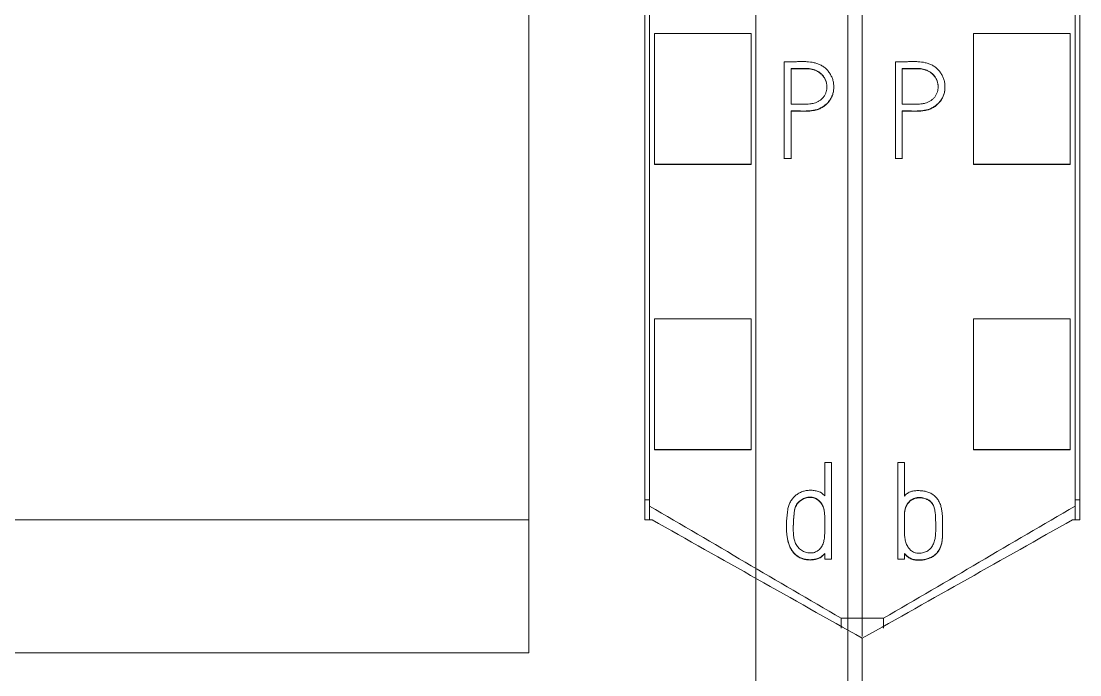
# Model space of a CAD drawing. Header units: millimetres. Extents: x 4137 to 6698, y 1400 to 3585.
# Drawn here: x 5407.25 to 5429.15, y 3245.87 to 3259.39 of the extents above; entities that cross this region are included whole.
import ezdxf

# ---------------------------------------------------------------- set-up
doc = ezdxf.new("R2010")
doc.units = ezdxf.units.MM
doc.layers.add('000-PI-Oprema', color=30, linetype='Continuous', lineweight=5)

msp = doc.modelspace()

# ---------------------------------------------------------------- linework, layer by layer
at = {"layer": '000-PI-Oprema', "color": 0, "linetype": 'ByBlock', "lineweight": 0}
for p, q in [((5424.648, 3360.459), (5424.648, 3247.041)), ((5424.648, 3360.459), (5424.648, 3247.041)), ((5420.248, 3249.363), (5420.248, 3358.178)), ((5429.048, 3358.178), (5429.048, 3249.363)), ((5422.448, 3293.528), (5422.448, 3229.573)), ((5424.348, 3293.528), (5424.348, 3229.573)), ((5420.348, 3256.433), (5420.348, 3259.134)), ((5420.348, 3259.134), (5422.348, 3259.134)), ((5422.348, 3256.433), (5422.348, 3259.134)), ((5426.948, 3256.433), (5426.948, 3259.134)), ((5428.948, 3259.134), (5426.948, 3259.134)), ((5428.948, 3256.433), (5428.948, 3259.134)), ((5423.032, 3258.551), (5423.032, 3256.549)), ((5425.332, 3258.551), (5425.332, 3256.549)), ((5423.173, 3257.673), (5423.173, 3258.409)), ((5425.473, 3257.673), (5425.473, 3258.409)), ((5424.058, 3258.022), (5424.058, 3258.028)), ((5426.358, 3258.022), (5426.358, 3258.028)), ((5423.173, 3256.549), (5423.173, 3257.532)), ((5425.473, 3256.549), (5425.473, 3257.532)), ((5423.032, 3256.549), (5423.173, 3256.549)), ((5423.032, 3256.549), (5423.032, 3256.543)), ((5423.173, 3256.549), (5423.173, 3256.543)), ((5425.332, 3256.549), (5425.473, 3256.549)), ((5425.332, 3256.549), (5425.332, 3256.543)), ((5425.473, 3256.549), (5425.473, 3256.543)), ((5420.348, 3256.428), (5420.348, 3256.433)), ((5420.348, 3256.433), (5422.348, 3256.433)), ((5420.348, 3256.428), (5422.348, 3256.428)), ((5422.348, 3256.428), (5422.348, 3256.433)), ((5426.948, 3256.428), (5426.948, 3256.433)), ((5428.948, 3256.433), (5426.948, 3256.433)), ((5428.948, 3256.428), (5426.948, 3256.428)), ((5428.948, 3256.428), (5428.948, 3256.433)), ((5420.348, 3250.531), (5420.348, 3253.232)), ((5420.348, 3253.232), (5422.348, 3253.232)), ((5422.348, 3250.531), (5422.348, 3253.232)), ((5426.948, 3250.531), (5426.948, 3253.232)), ((5428.948, 3253.232), (5426.948, 3253.232)), ((5428.948, 3250.531), (5428.948, 3253.232)), ((5420.348, 3250.528), (5420.348, 3250.531)), ((5420.348, 3250.531), (5422.348, 3250.531)), ((5420.348, 3250.528), (5422.348, 3250.528)), ((5422.348, 3250.528), (5422.348, 3250.531)), ((5426.948, 3250.528), (5426.948, 3250.531)), ((5428.948, 3250.531), (5426.948, 3250.531)), ((5428.948, 3250.528), (5426.948, 3250.528)), ((5428.948, 3250.528), (5428.948, 3250.531)), ((5423.87, 3250.264), (5423.87, 3249.572)), ((5424.011, 3250.264), (5423.87, 3250.264)), ((5424.011, 3248.264), (5424.011, 3250.264)), ((5425.381, 3248.264), (5425.381, 3250.264)), ((5425.381, 3250.264), (5425.519, 3250.264)), ((5425.519, 3250.264), (5425.519, 3249.569)), ((5420.148, 3249.492), (5420.248, 3249.492)), ((5420.248, 3249.078), (5420.248, 3249.363)), ((5429.148, 3249.492), (5429.048, 3249.492)), ((5429.048, 3249.363), (5429.048, 3249.078)), ((5417.748, 3249.074), (5396.748, 3249.074)), ((5420.148, 3249.078), (5420.298, 3249.078)), ((5423.079, 3248.941), (5423.079, 3248.931)), ((5426.309, 3248.889), (5426.309, 3248.895)), ((5428.998, 3249.078), (5429.148, 3249.078)), ((5423.87, 3248.383), (5423.87, 3248.264)), ((5423.87, 3248.264), (5424.011, 3248.264)), ((5425.519, 3248.264), (5425.381, 3248.264)), ((5425.519, 3248.383), (5425.519, 3248.264)), ((5424.208, 3247.041), (5424.208, 3246.837)), ((5424.648, 3247.041), (5424.208, 3247.041)), ((5424.648, 3247.041), (5424.648, 3246.664)), ((5424.648, 3247.041), (5424.648, 3246.671)), ((5425.088, 3247.041), (5424.648, 3247.041)), ((5425.088, 3246.837), (5425.088, 3247.041)), ((5417.748, 3246.328), (5396.748, 3246.328))]:
    msp.add_line(p, q, dxfattribs=at)
for points, knots in [([(5420.148, 3249.078), (5420.148, 3252.418), (5420.148, 3260.383), (5420.148, 3273.023), (5420.148, 3288.509), (5420.148, 3302.803), (5420.148, 3317.013), (5420.148, 3331.58), (5420.148, 3345.75), (5420.148, 3355.32), (5420.148, 3358.364)], [0, 0, 0, 0, 0.091483, 0.21812, 0.346206, 0.515858, 0.610111, 0.736264, 0.916066, 1, 1, 1, 1]), ([(5429.148, 3358.364), (5429.148, 3355.32), (5429.148, 3345.75), (5429.148, 3331.58), (5429.148, 3317.013), (5429.148, 3302.803), (5429.148, 3288.509), (5429.148, 3273.023), (5429.148, 3260.383), (5429.148, 3252.418), (5429.148, 3249.078)], [0, 0, 0, 0, 0.083934, 0.263736, 0.389889, 0.484142, 0.653794, 0.78188, 0.908517, 1, 1, 1, 1]), ([(5417.748, 3355.298), (5417.748, 3353.275), (5417.748, 3344.726), (5417.748, 3331.58), (5417.748, 3317.013), (5417.748, 3302.803), (5417.748, 3288.509), (5417.748, 3273.023), (5417.748, 3260.265), (5417.748, 3251.383), (5417.748, 3247.126), (5417.748, 3246.328)], [0, 0, 0, 0, 0.055935, 0.236292, 0.362833, 0.457376, 0.627551, 0.756032, 0.883059, 0.978086, 1, 1, 1, 1]), ([(5423.173, 3257.532), (5423.225, 3257.532), (5423.277, 3257.532), (5423.38, 3257.531), (5423.432, 3257.53), (5423.509, 3257.532), (5423.535, 3257.533), (5423.574, 3257.536), (5423.587, 3257.538), (5423.612, 3257.541), (5423.625, 3257.543), (5423.663, 3257.55), (5423.689, 3257.556), (5423.738, 3257.572), (5423.762, 3257.582), (5423.797, 3257.599), (5423.808, 3257.605), (5423.83, 3257.619), (5423.841, 3257.626), (5423.873, 3257.648), (5423.893, 3257.664), (5423.921, 3257.691), (5423.93, 3257.7), (5423.948, 3257.719), (5423.956, 3257.729), (5423.979, 3257.76), (5423.993, 3257.782), (5424.011, 3257.816), (5424.016, 3257.828), (5424.026, 3257.852), (5424.031, 3257.864), (5424.043, 3257.901), (5424.049, 3257.926), (5424.054, 3257.965), (5424.056, 3257.978), (5424.058, 3258.004), (5424.058, 3258.017), (5424.058, 3258.056), (5424.056, 3258.081), (5424.05, 3258.12), (5424.048, 3258.132), (5424.042, 3258.158), (5424.039, 3258.17), (5424.027, 3258.207), (5424.018, 3258.231), (5424.001, 3258.266), (5423.995, 3258.278), (5423.982, 3258.3), (5423.975, 3258.311), (5423.953, 3258.343), (5423.936, 3258.363), (5423.901, 3258.4), (5423.882, 3258.418), (5423.851, 3258.442), (5423.84, 3258.449), (5423.819, 3258.464), (5423.808, 3258.47), (5423.774, 3258.489), (5423.75, 3258.5), (5423.714, 3258.513), (5423.701, 3258.517), (5423.676, 3258.524), (5423.664, 3258.527), (5423.601, 3258.542), (5423.55, 3258.547), (5423.472, 3258.552), (5423.446, 3258.552), (5423.395, 3258.553), (5423.343, 3258.552), (5423.291, 3258.551), (5423.239, 3258.55), (5423.162, 3258.55), (5423.084, 3258.551), (5423.032, 3258.551)], [0, 0, 0, 0, 0.0625, 0.0625, 0.125, 0.125, 0.15625, 0.15625, 0.171875, 0.171875, 0.1875, 0.1875, 0.21875, 0.21875, 0.25, 0.25, 0.265625, 0.265625, 0.28125, 0.28125, 0.3125, 0.3125, 0.328125, 0.328125, 0.34375, 0.34375, 0.375, 0.375, 0.390625, 0.390625, 0.40625, 0.40625, 0.4375, 0.4375, 0.453125, 0.453125, 0.46875, 0.46875, 0.5, 0.5, 0.515625, 0.515625, 0.53125, 0.53125, 0.5625, 0.5625, 0.578125, 0.578125, 0.59375, 0.59375, 0.625, 0.625, 0.65625, 0.65625, 0.671875, 0.671875, 0.6875, 0.6875, 0.71875, 0.71875, 0.734375, 0.734375, 0.75, 0.75, 0.8125, 0.8125, 0.84375, 0.84375, 0.875, 0.90625, 0.90625, 0.9375, 1, 1, 1, 1]), ([(5425.473, 3257.532), (5425.525, 3257.532), (5425.577, 3257.532), (5425.68, 3257.531), (5425.732, 3257.53), (5425.809, 3257.532), (5425.835, 3257.533), (5425.874, 3257.536), (5425.887, 3257.538), (5425.912, 3257.541), (5425.925, 3257.543), (5425.963, 3257.55), (5425.989, 3257.556), (5426.038, 3257.572), (5426.062, 3257.582), (5426.097, 3257.599), (5426.108, 3257.605), (5426.13, 3257.619), (5426.141, 3257.626), (5426.173, 3257.648), (5426.193, 3257.664), (5426.221, 3257.691), (5426.23, 3257.7), (5426.248, 3257.719), (5426.256, 3257.729), (5426.279, 3257.76), (5426.293, 3257.782), (5426.311, 3257.816), (5426.316, 3257.828), (5426.326, 3257.852), (5426.331, 3257.864), (5426.343, 3257.901), (5426.349, 3257.926), (5426.354, 3257.965), (5426.356, 3257.978), (5426.358, 3258.004), (5426.358, 3258.017), (5426.358, 3258.056), (5426.356, 3258.081), (5426.35, 3258.12), (5426.348, 3258.132), (5426.342, 3258.158), (5426.339, 3258.17), (5426.327, 3258.207), (5426.318, 3258.231), (5426.301, 3258.266), (5426.295, 3258.278), (5426.282, 3258.3), (5426.275, 3258.311), (5426.253, 3258.343), (5426.236, 3258.363), (5426.201, 3258.4), (5426.182, 3258.418), (5426.151, 3258.442), (5426.14, 3258.449), (5426.119, 3258.464), (5426.108, 3258.47), (5426.074, 3258.489), (5426.05, 3258.5), (5426.014, 3258.513), (5426.001, 3258.517), (5425.976, 3258.524), (5425.964, 3258.527), (5425.901, 3258.542), (5425.85, 3258.547), (5425.772, 3258.552), (5425.746, 3258.552), (5425.695, 3258.553), (5425.643, 3258.552), (5425.591, 3258.551), (5425.539, 3258.55), (5425.462, 3258.55), (5425.384, 3258.551), (5425.332, 3258.551)], [0, 0, 0, 0, 0.0625, 0.0625, 0.125, 0.125, 0.15625, 0.15625, 0.171875, 0.171875, 0.1875, 0.1875, 0.21875, 0.21875, 0.25, 0.25, 0.265625, 0.265625, 0.28125, 0.28125, 0.3125, 0.3125, 0.328125, 0.328125, 0.34375, 0.34375, 0.375, 0.375, 0.390625, 0.390625, 0.40625, 0.40625, 0.4375, 0.4375, 0.453125, 0.453125, 0.46875, 0.46875, 0.5, 0.5, 0.515625, 0.515625, 0.53125, 0.53125, 0.5625, 0.5625, 0.578125, 0.578125, 0.59375, 0.59375, 0.625, 0.625, 0.65625, 0.65625, 0.671875, 0.671875, 0.6875, 0.6875, 0.71875, 0.71875, 0.734375, 0.734375, 0.75, 0.75, 0.8125, 0.8125, 0.84375, 0.84375, 0.875, 0.90625, 0.90625, 0.9375, 1, 1, 1, 1]), ([(5423.173, 3258.409), (5423.212, 3258.41), (5423.251, 3258.409), (5423.309, 3258.409), (5423.328, 3258.409), (5423.367, 3258.41), (5423.386, 3258.41), (5423.445, 3258.411), (5423.483, 3258.412), (5423.541, 3258.408), (5423.56, 3258.406), (5423.599, 3258.4), (5423.618, 3258.395), (5423.647, 3258.387), (5423.656, 3258.383), (5423.675, 3258.376), (5423.684, 3258.373), (5423.711, 3258.36), (5423.728, 3258.351), (5423.754, 3258.335), (5423.762, 3258.329), (5423.778, 3258.317), (5423.785, 3258.311), (5423.808, 3258.291), (5423.822, 3258.277), (5423.841, 3258.254), (5423.846, 3258.246), (5423.858, 3258.23), (5423.863, 3258.221), (5423.878, 3258.195), (5423.886, 3258.177), (5423.897, 3258.149), (5423.9, 3258.14), (5423.905, 3258.121), (5423.908, 3258.111), (5423.914, 3258.082), (5423.916, 3258.062), (5423.917, 3258.032), (5423.917, 3258.022), (5423.916, 3258.002), (5423.915, 3257.992), (5423.911, 3257.963), (5423.907, 3257.943), (5423.898, 3257.915), (5423.895, 3257.906), (5423.887, 3257.888), (5423.883, 3257.878), (5423.869, 3257.852), (5423.858, 3257.835), (5423.84, 3257.812), (5423.833, 3257.804), (5423.82, 3257.79), (5423.813, 3257.782), (5423.79, 3257.762), (5423.774, 3257.751), (5423.749, 3257.735), (5423.741, 3257.73), (5423.723, 3257.72), (5423.714, 3257.716), (5423.686, 3257.704), (5423.668, 3257.698), (5423.639, 3257.69), (5423.629, 3257.688), (5423.61, 3257.684), (5423.6, 3257.682), (5423.57, 3257.678), (5423.55, 3257.676), (5423.511, 3257.674), (5423.491, 3257.673), (5423.451, 3257.672), (5423.411, 3257.672), (5423.372, 3257.673), (5423.332, 3257.673), (5423.312, 3257.673), (5423.253, 3257.673), (5423.213, 3257.673), (5423.173, 3257.673)], [0, 0, 0, 0, 0.0625, 0.0625, 0.09375, 0.09375, 0.125, 0.125, 0.1875, 0.1875, 0.21875, 0.21875, 0.25, 0.25, 0.265625, 0.265625, 0.28125, 0.28125, 0.3125, 0.3125, 0.328125, 0.328125, 0.34375, 0.34375, 0.375, 0.375, 0.390625, 0.390625, 0.40625, 0.40625, 0.4375, 0.4375, 0.453125, 0.453125, 0.46875, 0.46875, 0.5, 0.5, 0.515625, 0.515625, 0.53125, 0.53125, 0.5625, 0.5625, 0.578125, 0.578125, 0.59375, 0.59375, 0.625, 0.625, 0.640625, 0.640625, 0.65625, 0.65625, 0.6875, 0.6875, 0.703125, 0.703125, 0.71875, 0.71875, 0.75, 0.75, 0.765625, 0.765625, 0.78125, 0.78125, 0.8125, 0.8125, 0.84375, 0.84375, 0.875, 0.90625, 0.90625, 0.9375, 0.9375, 1, 1, 1, 1]), ([(5423.917, 3258.022), (5423.917, 3258.026), (5423.917, 3258.029), (5423.917, 3258.042), (5423.916, 3258.052), (5423.914, 3258.071), (5423.912, 3258.081), (5423.907, 3258.11), (5423.902, 3258.129), (5423.892, 3258.157), (5423.888, 3258.167), (5423.88, 3258.185), (5423.866, 3258.211), (5423.85, 3258.236), (5423.831, 3258.259), (5423.825, 3258.267), (5423.811, 3258.281), (5423.804, 3258.288), (5423.782, 3258.308), (5423.766, 3258.32), (5423.741, 3258.336), (5423.733, 3258.342), (5423.715, 3258.351), (5423.707, 3258.356), (5423.68, 3258.369), (5423.661, 3258.376), (5423.624, 3258.388), (5423.604, 3258.392), (5423.565, 3258.399), (5423.546, 3258.401), (5423.487, 3258.406), (5423.448, 3258.405), (5423.389, 3258.404), (5423.369, 3258.403), (5423.33, 3258.403), (5423.311, 3258.402), (5423.252, 3258.403), (5423.213, 3258.403), (5423.173, 3258.403)], [0, 0, 0, 0, 0.009533, 0.009533, 0.040485, 0.040485, 0.071437, 0.071437, 0.133342, 0.133342, 0.164294, 0.164294, 0.195246, 0.25715, 0.25715, 0.288102, 0.288102, 0.319054, 0.319054, 0.380958, 0.380958, 0.41191, 0.41191, 0.442862, 0.442862, 0.504767, 0.504767, 0.566671, 0.566671, 0.628575, 0.628575, 0.752383, 0.752383, 0.814287, 0.814287, 0.876192, 0.876192, 1, 1, 1, 1]), ([(5425.473, 3258.409), (5425.512, 3258.41), (5425.551, 3258.409), (5425.609, 3258.409), (5425.628, 3258.409), (5425.667, 3258.41), (5425.686, 3258.41), (5425.745, 3258.411), (5425.783, 3258.412), (5425.841, 3258.408), (5425.86, 3258.406), (5425.899, 3258.4), (5425.918, 3258.395), (5425.947, 3258.387), (5425.956, 3258.383), (5425.975, 3258.376), (5425.984, 3258.373), (5426.011, 3258.36), (5426.028, 3258.351), (5426.054, 3258.335), (5426.062, 3258.329), (5426.078, 3258.317), (5426.085, 3258.311), (5426.108, 3258.291), (5426.122, 3258.277), (5426.141, 3258.254), (5426.146, 3258.246), (5426.158, 3258.23), (5426.163, 3258.221), (5426.178, 3258.195), (5426.186, 3258.177), (5426.197, 3258.149), (5426.2, 3258.14), (5426.205, 3258.121), (5426.208, 3258.111), (5426.214, 3258.082), (5426.216, 3258.062), (5426.217, 3258.032), (5426.217, 3258.022), (5426.216, 3258.002), (5426.215, 3257.992), (5426.211, 3257.963), (5426.207, 3257.943), (5426.198, 3257.915), (5426.195, 3257.906), (5426.187, 3257.888), (5426.183, 3257.878), (5426.169, 3257.852), (5426.158, 3257.835), (5426.14, 3257.812), (5426.133, 3257.804), (5426.12, 3257.79), (5426.113, 3257.782), (5426.09, 3257.762), (5426.074, 3257.751), (5426.049, 3257.735), (5426.041, 3257.73), (5426.023, 3257.72), (5426.014, 3257.716), (5425.986, 3257.704), (5425.968, 3257.698), (5425.939, 3257.69), (5425.929, 3257.688), (5425.91, 3257.684), (5425.9, 3257.682), (5425.87, 3257.678), (5425.85, 3257.676), (5425.811, 3257.674), (5425.791, 3257.673), (5425.751, 3257.672), (5425.711, 3257.672), (5425.672, 3257.673), (5425.632, 3257.673), (5425.612, 3257.673), (5425.553, 3257.673), (5425.513, 3257.673), (5425.473, 3257.673)], [0, 0, 0, 0, 0.0625, 0.0625, 0.09375, 0.09375, 0.125, 0.125, 0.1875, 0.1875, 0.21875, 0.21875, 0.25, 0.25, 0.265625, 0.265625, 0.28125, 0.28125, 0.3125, 0.3125, 0.328125, 0.328125, 0.34375, 0.34375, 0.375, 0.375, 0.390625, 0.390625, 0.40625, 0.40625, 0.4375, 0.4375, 0.453125, 0.453125, 0.46875, 0.46875, 0.5, 0.5, 0.515625, 0.515625, 0.53125, 0.53125, 0.5625, 0.5625, 0.578125, 0.578125, 0.59375, 0.59375, 0.625, 0.625, 0.640625, 0.640625, 0.65625, 0.65625, 0.6875, 0.6875, 0.703125, 0.703125, 0.71875, 0.71875, 0.75, 0.75, 0.765625, 0.765625, 0.78125, 0.78125, 0.8125, 0.8125, 0.84375, 0.84375, 0.875, 0.90625, 0.90625, 0.9375, 0.9375, 1, 1, 1, 1]), ([(5426.217, 3258.022), (5426.217, 3258.026), (5426.217, 3258.029), (5426.217, 3258.042), (5426.216, 3258.052), (5426.214, 3258.071), (5426.212, 3258.081), (5426.207, 3258.11), (5426.202, 3258.129), (5426.192, 3258.157), (5426.188, 3258.167), (5426.18, 3258.185), (5426.166, 3258.211), (5426.15, 3258.236), (5426.131, 3258.259), (5426.125, 3258.267), (5426.111, 3258.281), (5426.104, 3258.288), (5426.082, 3258.308), (5426.066, 3258.32), (5426.041, 3258.336), (5426.033, 3258.342), (5426.015, 3258.351), (5426.007, 3258.356), (5425.98, 3258.369), (5425.961, 3258.376), (5425.924, 3258.388), (5425.904, 3258.392), (5425.865, 3258.399), (5425.846, 3258.401), (5425.787, 3258.406), (5425.748, 3258.405), (5425.689, 3258.404), (5425.669, 3258.403), (5425.63, 3258.403), (5425.611, 3258.402), (5425.552, 3258.403), (5425.513, 3258.403), (5425.473, 3258.403)], [0, 0, 0, 0, 0.009533, 0.009533, 0.040485, 0.040485, 0.071437, 0.071437, 0.133342, 0.133342, 0.164294, 0.164294, 0.195246, 0.25715, 0.25715, 0.288102, 0.288102, 0.319054, 0.319054, 0.380958, 0.380958, 0.41191, 0.41191, 0.442862, 0.442862, 0.504767, 0.504767, 0.566671, 0.566671, 0.628575, 0.628575, 0.752383, 0.752383, 0.814287, 0.814287, 0.876192, 0.876192, 1, 1, 1, 1]), ([(5424.058, 3258.023), (5424.058, 3257.997), (5424.057, 3257.972), (5424.051, 3257.935), (5424.048, 3257.922), (5424.043, 3257.897), (5424.039, 3257.884), (5424.027, 3257.847), (5424.017, 3257.823), (5423.994, 3257.777), (5423.98, 3257.755), (5423.957, 3257.724), (5423.948, 3257.714), (5423.931, 3257.695), (5423.922, 3257.685), (5423.894, 3257.659), (5423.874, 3257.642), (5423.842, 3257.62), (5423.831, 3257.613), (5423.809, 3257.6), (5423.797, 3257.593), (5423.763, 3257.576), (5423.739, 3257.566), (5423.702, 3257.554), (5423.689, 3257.551), (5423.664, 3257.544), (5423.651, 3257.542), (5423.588, 3257.53), (5423.536, 3257.526), (5423.433, 3257.524), (5423.381, 3257.525), (5423.277, 3257.526), (5423.225, 3257.525), (5423.173, 3257.525)], [0, 0, 0, 0, 0.065202, 0.065202, 0.098588, 0.098588, 0.131973, 0.131973, 0.198745, 0.198745, 0.265516, 0.265516, 0.298902, 0.298902, 0.332287, 0.332287, 0.399059, 0.399059, 0.432444, 0.432444, 0.46583, 0.46583, 0.532601, 0.532601, 0.565987, 0.565987, 0.599372, 0.599372, 0.732915, 0.732915, 0.866457, 0.866457, 1, 1, 1, 1]), ([(5426.358, 3258.023), (5426.358, 3257.997), (5426.357, 3257.972), (5426.351, 3257.935), (5426.348, 3257.922), (5426.343, 3257.897), (5426.339, 3257.884), (5426.327, 3257.847), (5426.317, 3257.823), (5426.294, 3257.777), (5426.28, 3257.755), (5426.257, 3257.724), (5426.248, 3257.714), (5426.231, 3257.695), (5426.222, 3257.685), (5426.194, 3257.659), (5426.174, 3257.642), (5426.142, 3257.62), (5426.131, 3257.613), (5426.109, 3257.6), (5426.097, 3257.593), (5426.063, 3257.576), (5426.039, 3257.566), (5426.002, 3257.554), (5425.989, 3257.551), (5425.964, 3257.544), (5425.951, 3257.542), (5425.888, 3257.53), (5425.836, 3257.526), (5425.733, 3257.524), (5425.681, 3257.525), (5425.577, 3257.526), (5425.525, 3257.525), (5425.473, 3257.525)], [0, 0, 0, 0, 0.065202, 0.065202, 0.098588, 0.098588, 0.131973, 0.131973, 0.198745, 0.198745, 0.265516, 0.265516, 0.298902, 0.298902, 0.332287, 0.332287, 0.399059, 0.399059, 0.432444, 0.432444, 0.46583, 0.46583, 0.532601, 0.532601, 0.565987, 0.565987, 0.599372, 0.599372, 0.732915, 0.732915, 0.866457, 0.866457, 1, 1, 1, 1]), ([(5423.87, 3249.572), (5423.851, 3249.593), (5423.832, 3249.613), (5423.804, 3249.633), (5423.798, 3249.637), (5423.786, 3249.644), (5423.78, 3249.648), (5423.761, 3249.657), (5423.748, 3249.662), (5423.722, 3249.67), (5423.709, 3249.674), (5423.682, 3249.679), (5423.668, 3249.681), (5423.64, 3249.685), (5423.627, 3249.687), (5423.599, 3249.689), (5423.586, 3249.689), (5423.544, 3249.689), (5423.517, 3249.686), (5423.476, 3249.679), (5423.462, 3249.676), (5423.435, 3249.669), (5423.422, 3249.665), (5423.396, 3249.656), (5423.383, 3249.651), (5423.358, 3249.64), (5423.346, 3249.633), (5423.321, 3249.619), (5423.31, 3249.612), (5423.287, 3249.596), (5423.265, 3249.579), (5423.245, 3249.56), (5423.226, 3249.54), (5423.216, 3249.53), (5423.199, 3249.508), (5423.19, 3249.497), (5423.175, 3249.474), (5423.167, 3249.462), (5423.154, 3249.438), (5423.147, 3249.426), (5423.136, 3249.4), (5423.131, 3249.387), (5423.118, 3249.348), (5423.111, 3249.321), (5423.105, 3249.28), (5423.103, 3249.267), (5423.1, 3249.239), (5423.099, 3249.226), (5423.096, 3249.198), (5423.095, 3249.185), (5423.091, 3249.157), (5423.09, 3249.144), (5423.087, 3249.116), (5423.086, 3249.103), (5423.083, 3249.075), (5423.082, 3249.062), (5423.081, 3249.034), (5423.08, 3249.02), (5423.08, 3248.993), (5423.079, 3248.979), (5423.079, 3248.938), (5423.079, 3248.911), (5423.081, 3248.856), (5423.082, 3248.829), (5423.088, 3248.774), (5423.091, 3248.747), (5423.1, 3248.693), (5423.105, 3248.666), (5423.125, 3248.585), (5423.144, 3248.533), (5423.183, 3248.46), (5423.198, 3248.437), (5423.231, 3248.394), (5423.25, 3248.374), (5423.282, 3248.347), (5423.293, 3248.338), (5423.316, 3248.322), (5423.327, 3248.315), (5423.351, 3248.302), (5423.363, 3248.295), (5423.389, 3248.285), (5423.402, 3248.28), (5423.441, 3248.267), (5423.468, 3248.262), (5423.523, 3248.254), (5423.55, 3248.252), (5423.592, 3248.253), (5423.606, 3248.254), (5423.633, 3248.256), (5423.647, 3248.258), (5423.674, 3248.264), (5423.687, 3248.267), (5423.714, 3248.274), (5423.727, 3248.278), (5423.753, 3248.288), (5423.765, 3248.294), (5423.789, 3248.308), (5423.8, 3248.316), (5423.822, 3248.333), (5423.832, 3248.343), (5423.852, 3248.362), (5423.861, 3248.373), (5423.87, 3248.383)], [0, 0, 0, 0, 0.03125, 0.03125, 0.039062, 0.039062, 0.046875, 0.046875, 0.0625, 0.0625, 0.078125, 0.078125, 0.09375, 0.09375, 0.109375, 0.109375, 0.125, 0.125, 0.15625, 0.15625, 0.171875, 0.171875, 0.1875, 0.1875, 0.203125, 0.203125, 0.21875, 0.21875, 0.234375, 0.234375, 0.25, 0.265625, 0.265625, 0.28125, 0.28125, 0.296875, 0.296875, 0.3125, 0.3125, 0.328125, 0.328125, 0.34375, 0.34375, 0.375, 0.375, 0.390625, 0.390625, 0.40625, 0.40625, 0.421875, 0.421875, 0.4375, 0.4375, 0.453125, 0.453125, 0.46875, 0.46875, 0.484375, 0.484375, 0.5, 0.5, 0.53125, 0.53125, 0.5625, 0.5625, 0.59375, 0.59375, 0.625, 0.625, 0.6875, 0.6875, 0.71875, 0.71875, 0.75, 0.75, 0.765625, 0.765625, 0.78125, 0.78125, 0.796875, 0.796875, 0.8125, 0.8125, 0.84375, 0.84375, 0.875, 0.875, 0.890625, 0.890625, 0.90625, 0.90625, 0.921875, 0.921875, 0.9375, 0.9375, 0.953125, 0.953125, 0.96875, 0.96875, 0.984375, 0.984375, 1, 1, 1, 1]), ([(5423.816, 3249.393), (5423.831, 3249.365), (5423.843, 3249.336), (5423.856, 3249.291), (5423.859, 3249.276), (5423.864, 3249.244), (5423.866, 3249.229), (5423.868, 3249.197), (5423.869, 3249.182), (5423.87, 3249.15), (5423.871, 3249.103), (5423.87, 3249.056), (5423.869, 3248.962), (5423.87, 3248.9), (5423.87, 3248.805), (5423.87, 3248.774), (5423.867, 3248.727), (5423.866, 3248.712), (5423.861, 3248.681), (5423.856, 3248.65), (5423.848, 3248.62), (5423.838, 3248.59), (5423.832, 3248.575), (5423.82, 3248.547), (5423.812, 3248.533), (5423.796, 3248.506), (5423.787, 3248.493), (5423.766, 3248.469), (5423.755, 3248.459), (5423.737, 3248.444), (5423.73, 3248.439), (5423.717, 3248.43), (5423.71, 3248.426), (5423.69, 3248.415), (5423.675, 3248.409), (5423.653, 3248.402), (5423.645, 3248.4), (5423.63, 3248.396), (5423.622, 3248.395), (5423.599, 3248.392), (5423.583, 3248.391), (5423.551, 3248.392), (5423.536, 3248.394), (5423.505, 3248.399), (5423.49, 3248.403), (5423.459, 3248.413), (5423.445, 3248.419), (5423.417, 3248.432), (5423.403, 3248.44), (5423.377, 3248.457), (5423.364, 3248.466), (5423.34, 3248.487), (5423.329, 3248.498), (5423.309, 3248.521), (5423.299, 3248.534), (5423.274, 3248.574), (5423.262, 3248.603), (5423.247, 3248.648), (5423.243, 3248.663), (5423.236, 3248.694), (5423.233, 3248.709), (5423.226, 3248.755), (5423.223, 3248.786), (5423.22, 3248.848), (5423.219, 3248.879), (5423.22, 3248.942), (5423.221, 3248.973), (5423.223, 3249.035), (5423.225, 3249.066), (5423.229, 3249.129), (5423.232, 3249.16), (5423.238, 3249.222), (5423.242, 3249.253), (5423.251, 3249.299), (5423.255, 3249.314), (5423.265, 3249.344), (5423.271, 3249.358), (5423.285, 3249.386), (5423.294, 3249.4), (5423.308, 3249.419), (5423.312, 3249.425), (5423.323, 3249.437), (5423.328, 3249.443), (5423.345, 3249.459), (5423.357, 3249.47), (5423.382, 3249.489), (5423.395, 3249.497), (5423.437, 3249.52), (5423.466, 3249.531), (5423.504, 3249.54), (5423.512, 3249.542), (5423.528, 3249.544), (5423.536, 3249.545), (5423.559, 3249.548), (5423.575, 3249.548), (5423.598, 3249.546), (5423.606, 3249.545), (5423.622, 3249.542), (5423.63, 3249.541), (5423.652, 3249.534), (5423.667, 3249.529), (5423.688, 3249.519), (5423.695, 3249.515), (5423.709, 3249.507), (5423.729, 3249.494), (5423.747, 3249.479), (5423.764, 3249.463), (5423.769, 3249.457), (5423.78, 3249.445), (5423.785, 3249.439), (5423.799, 3249.42), (5423.808, 3249.407), (5423.816, 3249.393)], [0, 0, 0, 0, 0.03125, 0.03125, 0.046875, 0.046875, 0.0625, 0.0625, 0.078125, 0.078125, 0.09375, 0.125, 0.125, 0.1875, 0.1875, 0.21875, 0.21875, 0.234375, 0.234375, 0.25, 0.265625, 0.265625, 0.28125, 0.28125, 0.296875, 0.296875, 0.3125, 0.3125, 0.328125, 0.328125, 0.335938, 0.335938, 0.34375, 0.34375, 0.359375, 0.359375, 0.367188, 0.367188, 0.375, 0.375, 0.390625, 0.390625, 0.40625, 0.40625, 0.421875, 0.421875, 0.4375, 0.4375, 0.453125, 0.453125, 0.46875, 0.46875, 0.484375, 0.484375, 0.5, 0.5, 0.53125, 0.53125, 0.546875, 0.546875, 0.5625, 0.5625, 0.59375, 0.59375, 0.625, 0.625, 0.65625, 0.65625, 0.6875, 0.6875, 0.71875, 0.71875, 0.75, 0.75, 0.765625, 0.765625, 0.78125, 0.78125, 0.796875, 0.796875, 0.804688, 0.804688, 0.8125, 0.8125, 0.828125, 0.828125, 0.84375, 0.84375, 0.875, 0.875, 0.882813, 0.882813, 0.890625, 0.890625, 0.90625, 0.90625, 0.914063, 0.914063, 0.921875, 0.921875, 0.9375, 0.9375, 0.945313, 0.945313, 0.953125, 0.96875, 0.96875, 0.976563, 0.976563, 0.984375, 0.984375, 1, 1, 1, 1]), ([(5423.816, 3249.387), (5423.8, 3249.414), (5423.781, 3249.44), (5423.753, 3249.467), (5423.747, 3249.473), (5423.735, 3249.483), (5423.729, 3249.488), (5423.709, 3249.501), (5423.696, 3249.509), (5423.674, 3249.519), (5423.667, 3249.522), (5423.652, 3249.528), (5423.645, 3249.53), (5423.622, 3249.536), (5423.606, 3249.539), (5423.583, 3249.541), (5423.575, 3249.541), (5423.559, 3249.541), (5423.551, 3249.541), (5423.528, 3249.538), (5423.512, 3249.536), (5423.481, 3249.528), (5423.466, 3249.524), (5423.437, 3249.512), (5423.422, 3249.506), (5423.402, 3249.495), (5423.395, 3249.491), (5423.382, 3249.482), (5423.375, 3249.478), (5423.356, 3249.463), (5423.333, 3249.443), (5423.312, 3249.419), (5423.298, 3249.4), (5423.294, 3249.393), (5423.285, 3249.379), (5423.282, 3249.373), (5423.271, 3249.352), (5423.265, 3249.337), (5423.255, 3249.307), (5423.251, 3249.292), (5423.242, 3249.246), (5423.238, 3249.215), (5423.232, 3249.152), (5423.227, 3249.09), (5423.223, 3249.027), (5423.221, 3248.965), (5423.22, 3248.934), (5423.22, 3248.899), (5423.22, 3248.896), (5423.22, 3248.893)], [0, 0, 0, 0, 0.082662, 0.082662, 0.103327, 0.103327, 0.123993, 0.123993, 0.165323, 0.165323, 0.185989, 0.185989, 0.206654, 0.206654, 0.247985, 0.247985, 0.268651, 0.268651, 0.289316, 0.289316, 0.330647, 0.330647, 0.371978, 0.371978, 0.413309, 0.413309, 0.433974, 0.433974, 0.454639, 0.454639, 0.49597, 0.537301, 0.537301, 0.557967, 0.557967, 0.578632, 0.578632, 0.619963, 0.619963, 0.661294, 0.661294, 0.743955, 0.743955, 0.826617, 0.909279, 0.909279, 0.99194, 0.99194, 1, 1, 1, 1]), ([(5425.519, 3249.569), (5425.538, 3249.59), (5425.559, 3249.609), (5425.593, 3249.633), (5425.604, 3249.64), (5425.623, 3249.65), (5425.63, 3249.653), (5425.643, 3249.658), (5425.649, 3249.66), (5425.682, 3249.671), (5425.709, 3249.676), (5425.751, 3249.68), (5425.765, 3249.68), (5425.793, 3249.681), (5425.807, 3249.681), (5425.849, 3249.68), (5425.876, 3249.678), (5425.917, 3249.672), (5425.931, 3249.67), (5425.959, 3249.664), (5425.972, 3249.661), (5426.012, 3249.649), (5426.038, 3249.639), (5426.075, 3249.62), (5426.088, 3249.613), (5426.111, 3249.597), (5426.123, 3249.589), (5426.155, 3249.564), (5426.175, 3249.544), (5426.201, 3249.511), (5426.209, 3249.5), (5426.224, 3249.476), (5426.238, 3249.452), (5426.249, 3249.426), (5426.26, 3249.4), (5426.265, 3249.387), (5426.278, 3249.347), (5426.284, 3249.32), (5426.295, 3249.265), (5426.298, 3249.238), (5426.304, 3249.182), (5426.305, 3249.154), (5426.307, 3249.099), (5426.308, 3249.071), (5426.309, 3249.015), (5426.309, 3248.987), (5426.31, 3248.903), (5426.31, 3248.847), (5426.307, 3248.763), (5426.306, 3248.735), (5426.302, 3248.68), (5426.299, 3248.652), (5426.292, 3248.611), (5426.289, 3248.597), (5426.283, 3248.57), (5426.279, 3248.556), (5426.266, 3248.516), (5426.255, 3248.49), (5426.235, 3248.453), (5426.227, 3248.441), (5426.211, 3248.418), (5426.203, 3248.407), (5426.175, 3248.375), (5426.155, 3248.356), (5426.121, 3248.331), (5426.109, 3248.324), (5426.085, 3248.309), (5426.072, 3248.303), (5426.047, 3248.291), (5426.034, 3248.286), (5426.007, 3248.276), (5425.994, 3248.272), (5425.953, 3248.261), (5425.926, 3248.256), (5425.87, 3248.249), (5425.842, 3248.247), (5425.786, 3248.247), (5425.758, 3248.25), (5425.717, 3248.257), (5425.703, 3248.26), (5425.676, 3248.269), (5425.663, 3248.274), (5425.637, 3248.285), (5425.625, 3248.292), (5425.607, 3248.302), (5425.601, 3248.306), (5425.589, 3248.314), (5425.583, 3248.318), (5425.556, 3248.34), (5425.536, 3248.361), (5425.519, 3248.383)], [0, 0, 0, 0, 0.03125, 0.03125, 0.046875, 0.046875, 0.054688, 0.054688, 0.0625, 0.0625, 0.09375, 0.09375, 0.109375, 0.109375, 0.125, 0.125, 0.15625, 0.15625, 0.171875, 0.171875, 0.1875, 0.1875, 0.21875, 0.21875, 0.234375, 0.234375, 0.25, 0.25, 0.28125, 0.28125, 0.296875, 0.296875, 0.3125, 0.328125, 0.328125, 0.34375, 0.34375, 0.375, 0.375, 0.40625, 0.40625, 0.4375, 0.4375, 0.46875, 0.46875, 0.5, 0.5, 0.5625, 0.5625, 0.59375, 0.59375, 0.625, 0.625, 0.640625, 0.640625, 0.65625, 0.65625, 0.6875, 0.6875, 0.703125, 0.703125, 0.71875, 0.71875, 0.75, 0.75, 0.765625, 0.765625, 0.78125, 0.78125, 0.796875, 0.796875, 0.8125, 0.8125, 0.84375, 0.84375, 0.875, 0.875, 0.90625, 0.90625, 0.921875, 0.921875, 0.9375, 0.9375, 0.953125, 0.953125, 0.960938, 0.960938, 0.96875, 0.96875, 1, 1, 1, 1]), ([(5425.69, 3249.507), (5425.704, 3249.514), (5425.719, 3249.52), (5425.749, 3249.529), (5425.764, 3249.532), (5425.788, 3249.536), (5425.796, 3249.537), (5425.811, 3249.538), (5425.835, 3249.539), (5425.859, 3249.538), (5425.89, 3249.534), (5425.906, 3249.531), (5425.936, 3249.524), (5425.951, 3249.519), (5425.981, 3249.508), (5425.995, 3249.501), (5426.023, 3249.486), (5426.036, 3249.477), (5426.055, 3249.462), (5426.06, 3249.457), (5426.072, 3249.446), (5426.077, 3249.44), (5426.093, 3249.422), (5426.101, 3249.409), (5426.116, 3249.381), (5426.123, 3249.366), (5426.134, 3249.337), (5426.138, 3249.322), (5426.146, 3249.291), (5426.149, 3249.276), (5426.154, 3249.245), (5426.156, 3249.229), (5426.161, 3249.182), (5426.162, 3249.15), (5426.166, 3249.056), (5426.168, 3248.993), (5426.168, 3248.898), (5426.167, 3248.866), (5426.165, 3248.803), (5426.163, 3248.772), (5426.157, 3248.725), (5426.155, 3248.709), (5426.149, 3248.678), (5426.145, 3248.663), (5426.133, 3248.617), (5426.122, 3248.587), (5426.102, 3248.545), (5426.094, 3248.531), (5426.076, 3248.505), (5426.066, 3248.493), (5426.045, 3248.47), (5426.033, 3248.459), (5426.007, 3248.44), (5425.994, 3248.432), (5425.966, 3248.417), (5425.951, 3248.411), (5425.921, 3248.4), (5425.906, 3248.396), (5425.875, 3248.39), (5425.859, 3248.387), (5425.836, 3248.386), (5425.828, 3248.386), (5425.812, 3248.386), (5425.804, 3248.386), (5425.78, 3248.388), (5425.765, 3248.39), (5425.742, 3248.396), (5425.734, 3248.399), (5425.719, 3248.404), (5425.712, 3248.407), (5425.691, 3248.418), (5425.677, 3248.426), (5425.658, 3248.44), (5425.652, 3248.445), (5425.64, 3248.456), (5425.635, 3248.462), (5425.619, 3248.479), (5425.609, 3248.491), (5425.591, 3248.517), (5425.582, 3248.531), (5425.561, 3248.573), (5425.55, 3248.602), (5425.538, 3248.648), (5425.534, 3248.664), (5425.529, 3248.695), (5425.527, 3248.71), (5425.522, 3248.757), (5425.52, 3248.788), (5425.519, 3248.85), (5425.519, 3248.881), (5425.519, 3248.944), (5425.52, 3248.975), (5425.52, 3249.037), (5425.52, 3249.068), (5425.519, 3249.131), (5425.519, 3249.162), (5425.522, 3249.224), (5425.525, 3249.255), (5425.535, 3249.3), (5425.539, 3249.316), (5425.55, 3249.345), (5425.556, 3249.36), (5425.569, 3249.387), (5425.577, 3249.401), (5425.595, 3249.427), (5425.605, 3249.439), (5425.626, 3249.462), (5425.638, 3249.472), (5425.656, 3249.486), (5425.663, 3249.491), (5425.673, 3249.497), (5425.676, 3249.499), (5425.683, 3249.503), (5425.686, 3249.505), (5425.69, 3249.507)], [0, 0, 0, 0, 0.015625, 0.015625, 0.03125, 0.03125, 0.039063, 0.039063, 0.046875, 0.0625, 0.0625, 0.078125, 0.078125, 0.09375, 0.09375, 0.109375, 0.109375, 0.125, 0.125, 0.132813, 0.132813, 0.140625, 0.140625, 0.15625, 0.15625, 0.171875, 0.171875, 0.1875, 0.1875, 0.203125, 0.203125, 0.21875, 0.21875, 0.25, 0.25, 0.3125, 0.3125, 0.34375, 0.34375, 0.375, 0.375, 0.390625, 0.390625, 0.40625, 0.40625, 0.4375, 0.4375, 0.453125, 0.453125, 0.46875, 0.46875, 0.484375, 0.484375, 0.5, 0.5, 0.515625, 0.515625, 0.53125, 0.53125, 0.546875, 0.546875, 0.554688, 0.554688, 0.5625, 0.5625, 0.578125, 0.578125, 0.585938, 0.585938, 0.59375, 0.59375, 0.609375, 0.609375, 0.617188, 0.617188, 0.625, 0.625, 0.640625, 0.640625, 0.65625, 0.65625, 0.6875, 0.6875, 0.703125, 0.703125, 0.71875, 0.71875, 0.75, 0.75, 0.78125, 0.78125, 0.8125, 0.8125, 0.84375, 0.84375, 0.875, 0.875, 0.90625, 0.90625, 0.921875, 0.921875, 0.9375, 0.9375, 0.953125, 0.953125, 0.96875, 0.96875, 0.984375, 0.984375, 0.992188, 0.992188, 0.996094, 0.996094, 1, 1, 1, 1]), ([(5426.168, 3248.924), (5426.168, 3248.926), (5426.168, 3248.929), (5426.168, 3248.994), (5426.166, 3249.056), (5426.162, 3249.149), (5426.16, 3249.181), (5426.154, 3249.243), (5426.149, 3249.274), (5426.137, 3249.32), (5426.133, 3249.335), (5426.121, 3249.364), (5426.115, 3249.378), (5426.099, 3249.406), (5426.091, 3249.418), (5426.07, 3249.443), (5426.058, 3249.453), (5426.04, 3249.468), (5426.034, 3249.472), (5426.02, 3249.481), (5426.014, 3249.485), (5425.993, 3249.496), (5425.979, 3249.503), (5425.949, 3249.514), (5425.935, 3249.518), (5425.904, 3249.526), (5425.888, 3249.528), (5425.857, 3249.532), (5425.842, 3249.532), (5425.81, 3249.532), (5425.795, 3249.531), (5425.764, 3249.526), (5425.748, 3249.523), (5425.726, 3249.516), (5425.715, 3249.512), (5425.704, 3249.507), (5425.697, 3249.504), (5425.693, 3249.503), (5425.69, 3249.501)], [0, 0, 0, 0, 0.008133, 0.008133, 0.206507, 0.206507, 0.305693, 0.305693, 0.40488, 0.40488, 0.454473, 0.454473, 0.504067, 0.504067, 0.55366, 0.55366, 0.603253, 0.603253, 0.62805, 0.62805, 0.652847, 0.652847, 0.70244, 0.70244, 0.752033, 0.752033, 0.801627, 0.801627, 0.85122, 0.85122, 0.900813, 0.900813, 0.950407, 0.950407, 0.975203, 0.987602, 0.987602, 1, 1, 1, 1]), ([(5423.87, 3249.103), (5423.87, 3249.107), (5423.87, 3249.126), (5423.87, 3249.145), (5423.869, 3249.176), (5423.868, 3249.192), (5423.864, 3249.239), (5423.86, 3249.27), (5423.847, 3249.315), (5423.842, 3249.33), (5423.833, 3249.352), (5423.83, 3249.359), (5423.823, 3249.373), (5423.819, 3249.38), (5423.816, 3249.387)], [0, 0, 0, 0, 0.036299, 0.196916, 0.196916, 0.357533, 0.357533, 0.678766, 0.678766, 0.839383, 0.839383, 0.919692, 0.919692, 1, 1, 1, 1]), ([(5425.69, 3249.501), (5425.676, 3249.493), (5425.662, 3249.485), (5425.637, 3249.466), (5425.626, 3249.455), (5425.593, 3249.42), (5425.575, 3249.393), (5425.554, 3249.35), (5425.548, 3249.336), (5425.538, 3249.306), (5425.534, 3249.29), (5425.527, 3249.259), (5425.525, 3249.243), (5425.522, 3249.212), (5425.521, 3249.196), (5425.519, 3249.149), (5425.519, 3249.117), (5425.52, 3249.054), (5425.52, 3249.023), (5425.52, 3248.96), (5425.519, 3248.928), (5425.519, 3248.883), (5425.519, 3248.869), (5425.519, 3248.855)], [0, 0, 0, 0, 0.067236, 0.067236, 0.134472, 0.134472, 0.268944, 0.268944, 0.33618, 0.33618, 0.403416, 0.403416, 0.470652, 0.470652, 0.537887, 0.537887, 0.672359, 0.672359, 0.806831, 0.806831, 0.941303, 0.941303, 1, 1, 1, 1]), ([(5423.87, 3248.377), (5423.852, 3248.356), (5423.832, 3248.336), (5423.805, 3248.314), (5423.799, 3248.31), (5423.788, 3248.302), (5423.782, 3248.298), (5423.764, 3248.287), (5423.751, 3248.281), (5423.726, 3248.271), (5423.712, 3248.267), (5423.686, 3248.26), (5423.672, 3248.257), (5423.645, 3248.252), (5423.631, 3248.25), (5423.603, 3248.247), (5423.59, 3248.247), (5423.562, 3248.246), (5423.548, 3248.247), (5423.521, 3248.249), (5423.507, 3248.25), (5423.466, 3248.256), (5423.439, 3248.262), (5423.4, 3248.274), (5423.387, 3248.279), (5423.362, 3248.29), (5423.349, 3248.296), (5423.313, 3248.317), (5423.29, 3248.333), (5423.259, 3248.36), (5423.249, 3248.37), (5423.23, 3248.39), (5423.221, 3248.401), (5423.196, 3248.434), (5423.181, 3248.457), (5423.161, 3248.494), (5423.155, 3248.507), (5423.144, 3248.532), (5423.139, 3248.545), (5423.125, 3248.584), (5423.117, 3248.611), (5423.104, 3248.664), (5423.099, 3248.691), (5423.09, 3248.746), (5423.087, 3248.774), (5423.082, 3248.829), (5423.081, 3248.856), (5423.079, 3248.899), (5423.079, 3248.915), (5423.079, 3248.931)], [0, 0, 0, 0, 0.064224, 0.064224, 0.08028, 0.08028, 0.096336, 0.096336, 0.128448, 0.128448, 0.16056, 0.16056, 0.192672, 0.192672, 0.224784, 0.224784, 0.256896, 0.256896, 0.289008, 0.289008, 0.32112, 0.32112, 0.385344, 0.385344, 0.417456, 0.417456, 0.449568, 0.449568, 0.513792, 0.513792, 0.545904, 0.545904, 0.578016, 0.578016, 0.64224, 0.64224, 0.674352, 0.674352, 0.706464, 0.706464, 0.770688, 0.770688, 0.834912, 0.834912, 0.899136, 0.899136, 0.96336, 0.96336, 1, 1, 1, 1]), ([(5425.519, 3248.377), (5425.536, 3248.354), (5425.556, 3248.334), (5425.588, 3248.308), (5425.6, 3248.3), (5425.624, 3248.286), (5425.637, 3248.279), (5425.662, 3248.268), (5425.675, 3248.263), (5425.702, 3248.255), (5425.716, 3248.251), (5425.757, 3248.244), (5425.785, 3248.241), (5425.841, 3248.241), (5425.869, 3248.242), (5425.924, 3248.25), (5425.952, 3248.255), (5425.992, 3248.266), (5426.005, 3248.27), (5426.031, 3248.279), (5426.045, 3248.284), (5426.083, 3248.301), (5426.107, 3248.315), (5426.141, 3248.34), (5426.152, 3248.349), (5426.173, 3248.368), (5426.183, 3248.378), (5426.211, 3248.409), (5426.226, 3248.432), (5426.247, 3248.469), (5426.253, 3248.482), (5426.264, 3248.507), (5426.269, 3248.52), (5426.282, 3248.56), (5426.289, 3248.587), (5426.296, 3248.629), (5426.298, 3248.642), (5426.301, 3248.67), (5426.303, 3248.684), (5426.306, 3248.726), (5426.307, 3248.754), (5426.308, 3248.783), (5426.308, 3248.785), (5426.308, 3248.786)], [0, 0, 0, 0, 0.071147, 0.071147, 0.10672, 0.10672, 0.142293, 0.142293, 0.177866, 0.177866, 0.21344, 0.21344, 0.284586, 0.284586, 0.355733, 0.355733, 0.426879, 0.426879, 0.462452, 0.462452, 0.498026, 0.498026, 0.569172, 0.569172, 0.604745, 0.604745, 0.640319, 0.640319, 0.711465, 0.711465, 0.747039, 0.747039, 0.782612, 0.782612, 0.853758, 0.853758, 0.889332, 0.889332, 0.924905, 0.924905, 0.996051, 0.996051, 1, 1, 1, 1]), ([(5424.648, 3246.627), (5424.648, 3245.119), (5424.648, 3241.869), (5424.648, 3237.586), (5424.648, 3234.811), (5424.648, 3233.778)], [0, 0, 0, 0, 0.352188, 0.75882, 1, 1, 1, 1]), ([(5424.648, 3246.627), (5424.648, 3245.119), (5424.648, 3241.869), (5424.648, 3236.586), (5424.648, 3232.811), (5424.648, 3230.779)], [0, 0, 0, 0, 0.285532, 0.615204, 1, 1, 1, 1])]:
    msp.add_open_spline(points, degree=3, knots=knots, dxfattribs=at)
for points in [[(5420.248, 3249.363), (5421.567, 3248.588), (5422.887, 3247.814), (5424.208, 3247.041)], [(5425.088, 3247.041), (5426.408, 3247.814), (5427.728, 3248.588), (5429.048, 3249.363)], [(5424.648, 3246.627), (5423.198, 3247.444), (5421.748, 3248.261), (5420.298, 3249.078)], [(5428.998, 3249.078), (5427.548, 3248.261), (5426.098, 3247.444), (5424.648, 3246.627)]]:
    msp.add_open_spline(points, degree=3, dxfattribs=at)

doc.saveas('drawing.dxf')
